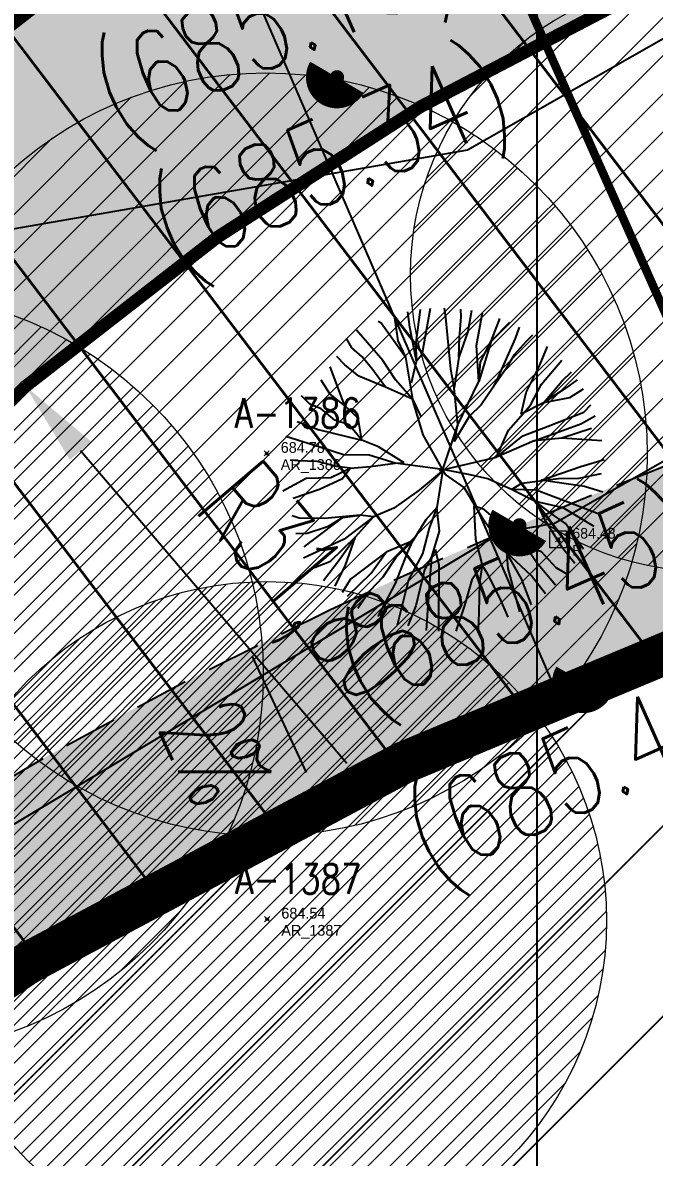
# Model space of a CAD drawing. Extents: x 350769 to 354978, y 6304672 to 6307963.
# Drawn here: x 352293.93 to 352301.38, y 6306006.4 to 6306019.78 of the extents above; entities that cross this region are included whole.
import ezdxf
from ezdxf.enums import TextEntityAlignment as Align

# ---------------------------------------------------------------- set-up
doc = ezdxf.new("R2010")
doc.units = 0
doc.header["$PDMODE"] = 35
doc.header["$PDSIZE"] = 0.03
for name, pattern in [('3-5', [8, 3, -5]), ('4.0 - LO RECABARREN - DESNIVEL NUEVO$0$HIDDEN', [0.375, 0.25, -0.125]), ('CENTER', [50.800000000000004, 31.75, -6.35, 6.35, -6.35]), ('CONTINUOS', [0]), ('DASHDOT', [1, 0.5, -0.25, 0, -0.25]), ('DASHED', [19.049999999999997, 12.7, -6.35])]:
    doc.linetypes.add(name, pattern=pattern)
doc.layers.get('0').update_dxf_attribs({"linetype": 'CONTINUOUS'})
doc.layers.get('Defpoints').update_dxf_attribs({"linetype": 'CONTINUOUS'})
for name, color, linetype in [('00-S2_ALL AREA APORTANTES', 150, 'CONTINUOUS'), ('00_Demarc_Proyectado', 150, 'CONTINUOUS'), ('00_Demarcacion Proyectada', 150, 'CONTINUOUS'), ('02_Geo ext_Acotamiento', 7, 'CONTINUOUS'), ('02_Geo ext_Eje', 4, 'CONTINUOUS'), ('03_Pav ext_Escurrimiento', 2, 'CONTINUOUS'), ('03_Pav ext_HCV', 34, 'CONTINUOUS'), ('03_Pav ext_Linea de Corte', 6, 'CONTINUOUS'), ('03_Pav ext_Vereda HC', 42, 'CONTINUOUS'), ('03_Pav proy_Solera Tipo A', 1, 'CONTINUOUS'), ('03_S2_Pav ext_Borde vereda', 7, 'CONTINUOUS'), ('03_S3_Pav ext_Cota', 2, 'CONTINUOUS'), ('1-ARBOL NOMBRE', 3, 'CONTINUOUS'), ('1-ARBOL PTO', 7, 'CONTINUOUS'), ('1-coordenadas', 8, 'CONTINUOUS'), ('C-TINN', 5, 'CONTINUOUS'), ('C-TOPO-MAJR', 9, 'CONTINUOUS'), ('C-TOPO-MINR', 8, 'CONTINUOUS'), ('Paisajismo', 253, 'CONTINUOUS'), ('V-NODE-TEXT DIC 2012', 31, 'CONTINUOUS')]:
    doc.layers.add(name, color=color, linetype=linetype)
doc.layers.add('0_ASD_LINEA OFICIAL', color=253, linetype='DASHDOT', lineweight=20)
doc.layers.add('0_ASD_TOPOGRAFIA_ELEMENTOS', color=9, linetype='CONTINUOS', lineweight=5, true_color=0xbdbdbd)
doc.styles.add('JPG_2MM', font='simplex.shx', dxfattribs={"height": 1})
doc.styles.add('ROMANS', font='romans.shx', dxfattribs={"width": 0.65})
doc.dimstyles.new('Principal', dxfattribs={"dimscale": 0, "dimtxt": 2, "dimasz": 2, "dimexe": 1, "dimexo": 1, "dimtad": 1, "dimrnd": 0.05, "dimzin": 1, "dimtxsty": 'ROMANS', "dimcen": 2.5, "dimclrt": 2, "dimaunit": 2, "dimadec": 0, "dimazin": 0, "dimtfac": 1, "dimtmove": 0, "dimatfit": 3, "dimfxl": 1, "dimfxlon": 1, "dimarcsym": 0})
pattern_1 = [(127.2451660467093, (0, 0), (-1.263734244477452, -0.9607975902004564), [])]
pattern_2 = [(0, (0, 0), (0.15875, 0.3175), [0, -0.3175])]

# ---------------------------------------------------------------- blocks, each defined once
blk = doc.blocks.new('COORDENADAS')
at = {"layer": '1-coordenadas'}
blk.add_line((120, -900.625), (120, -0.625), dxfattribs=at)
blk = doc.blocks.new('A$C27410629')
at = {"true_color": 0x136734, "transparency": 33554559}
h = blk.add_hatch(dxfattribs=at)
h.set_pattern_fill('ANSI31', color=116, scale=0.5)
h.set_pattern_definition([(45, (-8759.562515186517, -519.1035735587502), (-1.122532015133644, 1.122532015133644), [])])
h.paths.add_polyline_path([(137.5068959888558, 1252.464406617455, 0.1176268807227723), (109.8147584422568, 1254.193915082658, 0.0669245107500281), (94.44469839795602, 1249.334472017372, 0.3153492887079504), (64.30173641118381, 1196.270282113329, 0.0226826871159959), (65.7292635223912, 1185.310127003227), (112.3603922077091, 1218.953454515778), (153.4782689701005, 1161.962272479494), (172.1053089193083, 1139.480769404351), (187.9579650288579, 1141.807885415954), (193.565073162812, 1120.465553675225), (224.197974734232, 1050.129297271156), (250.6203797236194, 989.4787086543838), (268.1526288855184, 972.7353945672494, 7.2547007156e-06), (291.4898137452492, 983.2987389690225), (238.1945199318034, 1105.633967029937), (205.2934048173047, 1181.112163638985), (177.0531538182076, 1197.651557407602)])
at = {"layer": '0_ASD_LINEA OFICIAL', "ltscale": 8}
blk.add_lwpolyline([(105.3969465088849, 1035.562361611197, 0.5, 0.5, 0.0290783963948155), (96.49739032833118, 1087.586790840495, 0.5, 0.5, 0), (93.67239595213323, 1099.099954622301, 0.5, 0.5, -0.0248918154574144), (93.1686848455247, 1101.536063994684, 0.5, 0.5, 0.0280001755021464), (85.58360530758229, 1125.976145468789, 0.5, 0.5, 0), (80.53034666677559, 1140.452970316577, 0.5, 0.5, -0.01403462392197), (70.93430501161492, 1165.446933883543, 0.5, 0.5, -0.0411311629425888), (65.72926351752159, 1185.310126999917, 0.5, 0.5, -0.0226826871159949), (64.30173641118381, 1196.270282113328, 0.5, 0.5, -0.3153492887079679), (94.44469839795784, 1249.334472017374, 0.5, 0.5, -0.066924510750147), (109.8147584422877, 1254.193915082663, 0.5, 0.5, -0.1176268807226383), (137.5068959888558, 1252.464406617455, 0.5, 0.5, -0.0442755829468663), (147.2508640152264, 1248.520743937503, 0.5, 0.5, 0), (172.0219517330806, 1234.851772024538, 0.5, 0.5, 0.017506752806276), (184.8220180485951, 1228.362281347179, 0.5, 0.5, -0.0115899727683481), (202.0240396122099, 1219.429553328131, 0.5, 0.5, 0.0894508396498436), (234.6303973079339, 1209.248334625051, 0.5, 0.5, 0.0207485710579163), (245.5796070346114, 1209.119370963425, 0.5, 0.5, 0.0292650525021234), (260.9574949201233, 1210.47964378159, 0.5, 0.5, 0.0145516934507563), (283.5421609954101, 1214.484549576148, 0.5, 0.5, 0.0321136014722069), (329.8150799274445, 1226.935406510711, 0.5, 0.5, 0.0079173357297827), (341.9242357289513, 1231.194686628496, 0.5, 0.5, -0.0403444595114676)], format="xyseb", dxfattribs=at)
blk = doc.blocks.new('A$C0442498F')
at = {"layer": 'Paisajismo'}
for p, q in [((2.998929624038283, 7.168889344669878), (2.94995611399645, 7.533055826090276)), ((3.151645407138858, 6.806830896995962), (3.250100061937701, 7.587407800368965)), ((3.482243551814463, 7.61269183177501), (3.284754769643769, 6.517391379922628)), ((3.851533473003656, 7.403952319175005), (3.814275973651092, 7.624071558006108)), ((4.208350036817137, 7.412873138673604), (4.204810380295385, 7.600345808081329)), ((4.457943134009838, 7.563230393454432), (4.368473345879465, 7.067017923109233)), ((4.575185416091699, 6.74247330147773), (4.710036404023413, 7.508709917776287)), ((2.322411339206155, 7.26559856440872), (2.24905824882444, 7.303856573067605)), ((2.894458806491457, 6.467339509166777), (2.322411339206155, 7.26559856440872)), ((2.62705357093364, 7.446103048510849), (2.717707895848434, 6.851675280369818)), ((3.965750580886379, 6.183554511517286), (3.851533473003656, 7.403952319175005)), ((4.169086387788411, 6.927537775598466), (4.208350036817137, 7.412873138673604)), ((4.92126718867803, 6.844821396283805), (5.10575873387279, 7.332898798398674)), ((5.349020582681987, 7.28624942433089), (4.92126718867803, 6.844821396283805)), ((5.10575873387279, 7.332898798398674), (5.120544547855388, 7.380247388966382)), ((2.363325113547035, 6.384621132165194), (1.74448402778944, 7.099826489575207)), ((3.159910978400148, 6.369057375006378), (2.998929624038283, 7.168889344669878)), ((4.368473345879465, 7.067017923109233), (4.153571395261679, 6.466881763190031)), ((5.575710388133302, 7.174068473279476), (5.483851947763469, 6.905606606043875)), ((5.889396118349396, 6.986514750868082), (5.744689970102627, 6.836140214465559)), ((1.631232440413442, 6.685784245841205), (1.506092672003433, 6.901488943956792)), ((2.717707895848434, 6.851675280369818), (2.894458806491457, 6.467339509166777)), ((3.159910978400148, 6.369057375006378), (3.151645407138858, 6.806830896995962)), ((4.153571395261679, 6.466881763190031), (4.169086387788411, 6.927537775598466)), ((4.624438630125951, 5.894262683577836), (4.575185416091699, 6.74247330147773)), ((4.92126718867803, 6.844821396283805), (4.624438630125951, 5.894262683577836)), ((4.664159618958365, 6.355375725775957), (4.92126718867803, 6.844821396283805)), ((5.483851947763469, 6.905606606043875), (5.081473583588377, 6.003902533091605)), ((5.744689970102627, 6.836140214465559), (5.460177257657051, 6.515782648697495)), ((6.061332028184552, 6.259614890441298), (6.248394160938915, 6.715954077430069)), ((1.465699367632624, 6.282328067347407), (1.279626575123984, 6.479532236233354)), ((1.877398152719252, 6.472364628687501), (1.631232440413442, 6.685784245841205)), ((2.125391047098674, 6.162064052186906), (1.877398152719252, 6.472364628687501)), ((2.894458806491457, 6.467339509166777), (3.058438605978154, 5.477022160775959)), ((3.284754769643769, 6.517391379922628), (3.159910978400148, 6.369057375006378)), ((4.153571395261679, 6.466881763190031), (4.046264860080555, 5.737968855537474)), ((5.460177257657051, 6.515782648697495), (5.272482468455564, 6.197253095917404)), ((1.465724042558577, 5.315233084373176), (1.118867200042587, 6.23559317458421)), ((1.798977233294863, 6.014914148487151), (1.465699367632624, 6.282328067347407)), ((2.423625239811372, 5.755791039206088), (2.125391047098674, 6.162064052186906)), ((2.662471860705409, 5.929909015074372), (2.363325113547035, 6.384621132165194)), ((3.041955161315855, 5.855912024155259), (3.159910978400148, 6.369057375006378)), ((4.046264860080555, 5.737968855537474), (3.965750580886379, 6.183554511517286)), ((4.624438630125951, 5.894262683577836), (4.664159618958365, 6.355375725775957)), ((5.272482468455564, 6.197253095917404), (4.966050299641211, 5.755335255526006)), ((5.744929720007349, 5.633240173570812), (6.061332028184552, 6.259614890441298)), ((6.102764980227221, 5.825256605632603), (6.585044608975295, 6.392014908604324)), ((1.113873648224398, 5.600543034262955), (0.9071615763823502, 5.925087656825781)), ((2.423625239811372, 5.755791039206088), (1.798977233294863, 6.014914148487151)), ((3.058438605978154, 5.477022160775959), (2.662471860705409, 5.929909015074372)), ((4.368245689664036, 5.356375157833099), (4.624438630125951, 5.894262683577836)), ((5.081473583588377, 6.003902533091605), (4.966050299641211, 5.755335255526006)), ((6.150777076662052, 5.385444062761962), (6.596844767336734, 5.904784469865263)), ((6.596844767336734, 5.904784469865263), (6.812787165690679, 6.119838182814419)), ((6.94594272080576, 5.933369300328195), (6.691086391394492, 5.742340302094817)), ((3.058438605978154, 5.477022160775959), (2.423625239811372, 5.755791039206088)), ((4.135344169859309, 4.867383731529117), (4.046264860080555, 5.737968855537474)), ((4.966050299641211, 5.755335255526006), (4.683366840996314, 5.338093982078135)), ((5.626973893435206, 5.120095287449658), (5.744929720007349, 5.633240173570812)), ((5.845657464175019, 5.335808147676289), (6.102764980227221, 5.825256605632603)), ((6.691086391394492, 5.742340302094817), (6.150777076662052, 5.385444062761962)), ((7.08590346557321, 5.707741620019078), (6.768477473699022, 5.506589795462787)), ((0.639324059302453, 5.358656956814229), (0.4420256614102982, 5.548768275417387)), ((0.9078644929104485, 5.242578043602407), (0.639324059302453, 5.358656956814229)), ((1.465724042558577, 5.315233084373176), (1.113873648224398, 5.600543034262955)), ((3.058438605978154, 5.477022160775959), (3.259852852730546, 5.068921097554266)), ((3.316494522034191, 4.633855639025569), (3.058438605978154, 5.477022160775959)), ((4.135344169859309, 4.867383731529117), (4.368245689664036, 5.356375157833099)), ((6.150777076662052, 5.385444062761962), (5.626973893435206, 5.120095287449658)), ((6.768477473699022, 5.506589795462787), (6.150777076662052, 5.385444062761962)), ((1.227556707744952, 4.982090339995921), (0.9078644929104485, 5.242578043602407)), ((1.78111816389719, 5.029234807007015), (1.465724042558577, 5.315233084373176)), ((4.683366840996314, 5.338093982078135), (4.397939499292988, 5.06617827154696)), ((5.324125309765805, 4.744451648555696), (5.845657464175019, 5.335808147676289)), ((6.266744779713918, 4.834939257241786), (7.107969202566892, 5.165805266238749)), ((7.107969202566892, 5.165805266238749), (7.269638719677459, 5.343159596435726)), ((0.3421045301365666, 4.947323872707784), (0.8380607324070297, 4.755970125086606)), ((1.568713110638782, 4.867382484488189), (1.227556707744952, 4.982090339995921)), ((1.866030656150542, 4.509551289491355), (1.568713110638782, 4.867382484488189)), ((1.866030656150542, 4.509551289491355), (1.78111816389719, 5.029234807007015)), ((3.778700211958494, 3.812450221739709), (4.135344169859309, 4.867383731529117)), ((4.397939499292988, 5.06617827154696), (4.045841240498703, 4.478020840324461)), ((4.045841240498703, 4.478020840324461), (4.135344169859309, 4.867383731529117)), ((5.665738998854067, 4.60552425775677), (6.266744779713918, 4.834939257241786)), ((5.934279434091877, 4.489445346407592), (7.035385023977142, 4.89122804440558)), ((7.035385023977142, 4.89122804440558), (7.372036065266002, 5.084322972223163)), ((0.8763751483056694, 4.345488305203617), (0.0725831532035954, 4.596838545054197)), ((0.8380607324070297, 4.755970125086606), (1.866030656150542, 4.509551289491355)), ((3.842631460283883, 3.69883527699858), (3.316494522034191, 4.633855639025569)), ((5.045557698409539, 4.109220631420612), (5.324125309765805, 4.744451648555696)), ((5.045557698409539, 4.109220631420612), (5.665738998854067, 4.60552425775677)), ((6.586896407592576, 4.550226482562721), (5.934279434091877, 4.489445346407592)), ((7.284720113209914, 4.781469495035708), (6.586896407592576, 4.550226482562721)), ((7.529721113445703, 4.490362490527332), (6.586896407592576, 4.550226482562721)), ((1.436745312588755, 4.162232115864754), (0.8763751483056694, 4.345488305203617)), ((1.866030656150542, 4.509551289491355), (1.866030656150542, 4.509551289491355)), ((2.256509586528409, 4.347318353131413), (1.866030656150542, 4.509551289491355)), ((2.868948283314239, 3.971205981448293), (2.256509586528409, 4.347318353131413)), ((5.934279434091877, 4.489445346407592), (5.045557698409539, 4.109220631420612)), ((0.3596688703983091, 4.017054847441614), (0.1770400656969287, 4.031853343360126)), ((0.8157244725734927, 4.007418435998261), (0.3596688703983091, 4.017054847441614)), ((2.042324226931669, 4.149437840096653), (1.436745312588755, 4.162232115864754)), ((2.651104416290764, 3.967092887498438), (2.042324226931669, 4.149437840096653)), ((3.695572287600953, 3.792976912111044), (5.045557698409539, 4.109220631420612)), ((7.036098484823015, 3.887652671895921), (7.582980481325649, 4.051562081091106)), ((1.273846130992752, 3.888338522985578), (0.8157244725734927, 4.007418435998261)), ((1.132142397516873, 3.623430565930903), (1.587920332618523, 3.850100739859045)), ((1.587920332618523, 3.850100739859045), (1.273846130992752, 3.888338522985578)), ((1.406955499842297, 3.598898539319634), (1.587920332618523, 3.850100739859045)), ((1.587920332618523, 3.850100739859045), (2.071558678697329, 3.883463236503303)), ((2.071558678697329, 3.883463236503303), (2.651104416290764, 3.967092887498438)), ((2.651104416290764, 3.967092887498438), (2.868948283314239, 3.971205981448293)), ((3.778700211958494, 3.812450221739709), (2.651104416290764, 3.967092887498438)), ((3.744439546775538, 3.769671403802931), (3.220163564605173, 3.323637682013214)), ((3.778700211958494, 3.812450221739709), (3.639421678439248, 2.919649713672698)), ((4.424006397952326, 3.685584005899727), (3.778700211958494, 3.812450221739709)), ((6.094074590306263, 3.559666014276445), (7.036098484823015, 3.887652671895921)), ((9.058276191e-07, 3.311297151260078), (0.5512247461010702, 3.61246230173856)), ((0.5512247461010702, 3.61246230173856), (1.132142397516873, 3.623430565930903)), ((0.8645794519106857, 3.351445789448917), (1.406955499842297, 3.598898539319634)), ((4.284264295536559, 3.392188012599945), (3.842631460283883, 3.69883527699858)), ((4.837317391124088, 3.596469451673329), (4.424006397952326, 3.685584005899727)), ((5.399059521325398, 3.340549087151885), (4.837317391124088, 3.596469451673329)), ((5.399059521325398, 3.340549087151885), (5.638365503225941, 3.490444778464735)), ((5.638365503225941, 3.490444778464735), (6.507911717693787, 3.603780864737928)), ((7.117966762220021, 3.41477404627949), (6.094074590306263, 3.559666014276445)), ((6.507911717693787, 3.603780864737928), (6.992009423149284, 3.612921076826751)), ((6.992009423149284, 3.612921076826751), (7.522685828327667, 3.719858987256885)), ((0.2486010307329707, 3.13909815158695), (0.8645794519106857, 3.351445789448917)), ((3.220163564605173, 3.323637682013214), (2.622816292918287, 2.900455261580646)), ((4.73458606278291, 2.625344518572092), (4.284264295536559, 3.392188012599945)), ((5.961260958865751, 3.060409226454794), (5.399059521325398, 3.340549087151885)), ((5.980434512661304, 3.327295028604567), (5.399059521325398, 3.340549087151885)), ((6.955946943373419, 2.958040614612401), (5.980434512661304, 3.327295028604567)), ((7.553425240213983, 3.282191968522966), (7.117966762220021, 3.41477404627949)), ((4.51033980678767, 2.960324411280453), (4.549635154951829, 2.161489401012659)), ((4.754216904286295, 2.868010788224638), (4.51033980678767, 2.960324411280453)), ((6.616869238030631, 2.912642252631485), (5.961260958865751, 3.060409226454794)), ((5.961260958865751, 3.060409226454794), (6.203470106935129, 2.594636519439518)), ((6.32982053863816, 2.776610438711941), (5.961260958865751, 3.060409226454794)), ((7.444200368307065, 2.766586245037615), (6.955946943373419, 2.958040614612401)), ((0.3851543984492309, 2.667252029292285), (0.2200652590836398, 2.718876481987536)), ((0.5072680065059103, 1.994415876455605), (1.416231544106267, 2.683837329037488)), ((1.826800675422419, 2.740048377774656), (0.9870374529273249, 2.6603694409132)), ((1.416231544106267, 2.683837329037488), (1.05727355502313, 2.45899520535022)), ((1.416231544106267, 2.683837329037488), (1.826800675422419, 2.740048377774656)), ((2.142377094889525, 2.697547628544271), (1.450039131043013, 2.175653449259698)), ((1.715378343360499, 2.229122422635555), (2.142377094889525, 2.697547628544271)), ((2.142377094889525, 2.697547628544271), (1.826800675422419, 2.740048377774656)), ((2.622816292918287, 2.900455261580646), (2.142377094889525, 2.697547628544271)), ((3.639421678439248, 2.919649713672698), (3.378655601234641, 2.623971463181078)), ((3.639421678439248, 2.919649713672698), (3.454928060004022, 2.43157506082207)), ((3.639421678439248, 2.919649713672698), (3.639421678439248, 2.919649713672698)), ((3.698349835642148, 2.363483797758818), (3.639421678439248, 2.919649713672698)), ((5.123235791397747, 2.559992504306138), (4.754216904286295, 2.868010788224638)), ((6.673261463525705, 2.540799302048981), (6.32982053863816, 2.776610438711941)), ((7.345441282552201, 2.467801203019917), (6.616869238030631, 2.912642252631485)), ((0.9870374529273249, 2.6603694409132), (0.3851543984492309, 2.667252029292285)), ((1.05727355502313, 2.45899520535022), (0.5759197308798321, 2.304529425688088)), ((3.378655601234641, 2.623971463181078), (3.073138060222846, 2.133611768484116)), ((3.454928060004022, 2.43157506082207), (3.296927029907238, 1.822851410135627)), ((5.281727828027215, 1.860326287336648), (4.73458606278291, 2.625344518572092)), ((5.417809455480892, 2.347486875019968), (5.123235791397747, 2.559992504306138)), ((6.203470106935129, 2.594636519439518), (6.579403760493733, 1.999580911360681)), ((7.094949938240461, 1.933032599277794), (6.673261463525705, 2.540799302048981)), ((0.5759197308798321, 2.304529425688088), (0.3096679104492068, 2.299502345733345)), ((1.450039131043013, 2.175653449259698), (0.4900773822446354, 1.721396365202963)), ((1.715378343360499, 2.229122422635555), (1.115694309410173, 1.640962130390108)), ((1.338161481835414, 1.688949854113162), (1.715378343360499, 2.229122422635555)), ((1.481985129124951, 1.556642691604793), (1.715378343360499, 2.229122422635555)), ((3.516142810869496, 1.754303114488721), (3.698349835642148, 2.363483797758818)), ((4.549635154951829, 2.161489401012659), (4.706297939410433, 1.5587068926543)), ((5.763538941508159, 1.990572531707585), (5.417809455480892, 2.347486875019968)), ((5.984753410739359, 1.623411963693798), (5.62808109697653, 2.164089756086469)), ((3.073138060222846, 2.133611768484116), (2.442581907322165, 1.86673239339143)), ((2.657214810315054, 1.122654902748764), (2.952978194167372, 1.876369148492813)), ((3.073138060222846, 2.133611768484116), (2.668973338964861, 1.738307771272957)), ((2.952978194167372, 1.876369148492813), (3.073138060222846, 2.133611768484116)), ((3.608513144426979, 1.925240581855178), (3.344040727766696, 1.4458231870085)), ((3.688314682280179, 1.561805910430849), (3.608513144426979, 1.925240581855178)), ((6.104693323257379, 1.875864637084305), (5.763538941508159, 1.990572531707585)), ((6.450878128001932, 1.494727934710681), (6.104693323257379, 1.875864637084305)), ((6.579403760493733, 1.999580911360681), (6.888501857349183, 1.6081688022241)), ((1.115694309410173, 1.640962130390108), (0.6269704853184521, 1.449263873510063)), ((0.9600299894809723, 1.197219139896333), (1.338161481835414, 1.688949854113162)), ((2.442581907322165, 1.86673239339143), (1.597554826235864, 1.230377216823399)), ((2.087311843351927, 1.367353958077729), (2.442581907322165, 1.86673239339143)), ((2.668973338964861, 1.738307771272957), (2.362998510070611, 1.272167609073222)), ((3.296927029907238, 1.822851410135627), (2.969492105708923, 1.210928688757122)), ((3.438530086888932, 0.7351933186873794), (3.516142810869496, 1.754303114488721)), ((5.863009206543211, 1.310912947170436), (5.281727828027215, 1.860326287336648)), ((5.281727828027215, 1.860326287336648), (5.31271197082242, 1.482993988320231)), ((5.63248576951446, 1.236980308778584), (5.281727828027215, 1.860326287336648)), ((6.432567772630136, 1.084454552270472), (5.984753410739359, 1.623411963693798)), ((1.236085588287096, 1.059328806586564), (1.481985129124951, 1.556642691604793)), ((1.532218032109085, 0.8277083393186331), (2.087311843351927, 1.367353958077729)), ((3.344040727766696, 1.4458231870085), (3.141142049338669, 0.6026269653812051)), ((3.683508090965915, 0.0018516704440117), (3.688314682280179, 1.561805910430849)), ((4.706297939410433, 1.5587068926543), (4.460796923551243, 1.211449692957103)), ((4.706297939410433, 1.5587068926543), (4.641458346217405, 1.14557871222496)), ((4.841183436568826, 1.346360952593386), (4.706297939410433, 1.5587068926543)), ((5.125286252994556, 0.786065817810595), (4.841183436568826, 1.346360952593386)), ((5.31271197082242, 1.482993988320231), (5.589398154465016, 0.4581849044188857)), ((6.694594972010236, 1.357398166321218), (6.450878128001932, 1.494727934710681)), ((1.597554826235864, 1.230377216823399), (1.40289672074141, 0.9165015174075961)), ((2.362998510070611, 1.272167609073222), (2.054279801319353, 0.9513530125841498)), ((2.252425649727229, 0.3486349890008569), (2.657214810315054, 1.122654902748764)), ((2.969492105708923, 1.210928688757122), (2.699156137066893, 0.1397209763526917)), ((4.460796923551243, 1.211449692957103), (4.289878012437839, 0.6060690013691783)), ((4.641458346217405, 1.14557871222496), (4.63051446917234, 0.4427133873105049)), ((5.869764382194262, 0.625418140552938), (5.63248576951446, 1.236980308778584)), ((6.199386651336681, 0.8793344805017114), (5.863009206543211, 1.310912947170436)), ((2.054279801319353, 0.9513530125841498), (1.771596340986434, 0.534111738204956)), ((3.141142049338669, 0.6026269653812051), (2.949583540321328, 0.1245857877656817)), ((3.389096598955803, 0.0206258753314614), (3.438530086888932, 0.7351933186873794)), ((4.289878012437839, 0.6060690013691783), (4.082501815457363, -3.81842256e-08)), ((5.316180635185447, 0.3334933333098888), (5.125286252994556, 0.786065817810595)), ((4.63051446917234, 0.4427133873105049), (4.613627509039361, 0.0547215519472957))]:
    blk.add_line(p, q, dxfattribs=at)
blk = doc.blocks.new('1.0 - LO RECABARREN LOTEO PARQUE - VEGETACION PROPUESTA ETAPA MUNICIPAL')
at = {"layer": 'Paisajismo', "xscale": 0.5, "yscale": 0.5, "zscale": 0.5}
blk.add_blockref('A$C0442498F', (352296.9988144888, 6306012.606023842), dxfattribs=at)
blk = doc.blocks.new('A$C6F2B269D')
at = {"layer": '00_Demarc_Proyectado', "color": 252, "linetype": 'CONTINUOS', "ltscale": 0.25, "const_width": 0.15, "flags": 128}
blk.add_lwpolyline([(289.9166548369461, 708.7777292017992, -0.046484089495277), (271.0662358087138, 706.2518068188801, -0.1003913658073791), (232.6639783696155, 715.3250249875709, -0.0372292635638745), (177.312065357517, 745.1380599038675, 0.2855443006895835), (100.2714970645611, 740.3774839788675, 0.0183950331947615), (96.3741170517751, 737.2199773937464)], format="xyb", dxfattribs=at)
at = {"layer": '00_Demarc_Proyectado', "color": 252, "linetype": '3-5', "flags": 128}
blk.add_lwpolyline([(80.58038927352754, 690.028968158178, 0.21, 0.21, -0.0335574034113899), (82.80585947737563, 699.1178957801312, 0.21, 0.21, 0), (84.32319572841516, 703.9004446370527, 0.21, 0.21, -0.1347579434730368), (101.5128501625732, 730.4187264265493, 0.21, 0.21, 0.0604457119580666), (108.4207519218738, 737.3663013040479, 0.21, 0.21, -0.0424105787214864), (111.6236390076358, 740.951511119515, 0.21, 0.21, -0.1135681946228427), (125.657152186967, 748.2971262957033, 0.21, 0.21, -0.1868743010475957), (175.5384581466787, 742.1178936474025, 0.21, 0.21, 0.0371394208515497), (231.2181591000408, 712.1375378062949, 0.21, 0.21, 0.0925901866931388), (267.8034188486054, 702.902598538436, 0.21, 0.21, 0.0069443366709832), (270.6541472796234, 702.7636155635118, 0.21, 0.21, 0.0207607946165997), (271.497223398299, 702.7682137945667, 0.21, 0.21, 0.0179497209516568), (279.6149804442539, 703.4525191951543, 0, 0, 0)], format="xyseb", dxfattribs=at)
blk = doc.blocks.new('TOPOGRAFIA')
at = {"layer": '0_ASD_TOPOGRAFIA_ELEMENTOS', "true_color": 0xf26507}
h = blk.add_hatch(dxfattribs=at)
h.set_pattern_fill('ANSI31', color=30, scale=0.1)
h.set_pattern_definition([(45, (383999.2323319326, 6301277.058663568), (-0.2245064030267289, 0.2245064030267289), [])])
edge = h.paths.add_edge_path()
edge.add_arc((390302.0065492735, 6303016.810839882), 3.5, 0, 360)
h = blk.add_hatch(dxfattribs=at)
h.set_pattern_fill('ANSI31', color=30, scale=0.1)
h.set_pattern_definition([(45, (383994.0241530571, 6301274.938578974), (-0.2245064030267289, 0.2245064030267289), [])])
edge = h.paths.add_edge_path()
edge.add_arc((390296.798370398, 6303014.690755288), 4.5, 0, 360)
h = blk.add_hatch(dxfattribs=at)
h.set_pattern_fill('ANSI31', color=30, scale=0.1)
h.set_pattern_definition([(45, (383989.4951520585, 6301272.355365031), (-0.2245064030267289, 0.2245064030267289), [])])
edge = h.paths.add_edge_path()
edge.add_arc((390292.2693693993, 6303012.107541345), 4.5, 0, 360)
h = blk.add_hatch(dxfattribs=at)
h.set_pattern_fill('ANSI31', color=30, scale=0.1)
h.set_pattern_definition([(45, (383994.0440033498, 6301269.439532859), (-0.2245064030267289, 0.2245064030267289), [])])
edge = h.paths.add_edge_path()
edge.add_arc((390296.8182206907, 6303009.191709173), 4, 0, 360)
at = {"layer": '0_ASD_TOPOGRAFIA_ELEMENTOS', "color": 30, "true_color": 0xf26507}
for centre, radius in [((390302.0065492735, 6303016.810839882), 3.5), ((390296.798370398, 6303014.690755288), 4.5), ((390292.2693693993, 6303012.107541345), 4.5), ((390296.8182206907, 6303009.191709173), 4)]:
    blk.add_circle(centre, radius, dxfattribs=at)
at = {"layer": '1-ARBOL PTO', "color": 9, "lineweight": 0, "true_color": 0xbdbdbd}
for p in [(390296.809, 6303014.703), (390296.816, 6303009.21)]:
    blk.add_point(p, dxfattribs=at)
at = {"layer": '1-coordenadas', "color": 9, "linetype": '4.0 - LO RECABARREN - DESNIVEL NUEVO$0$HIDDEN', "lineweight": 0, "ltscale": 50, "true_color": 0xbdbdbd}
blk.add_line((390300, 6302300), (390300, 6303200), dxfattribs=at)
at = {"layer": 'C-TINN', "color": 9, "linetype": 'Continuous', "lineweight": 0, "true_color": 0xbdbdbd, "elevation": 684.479}
blk.add_lwpolyline([(390300.1480000001, 6303013.591), (390300.1480000001, 6303013.790999999), (390300.348, 6303013.790999999), (390300.348, 6303013.591), (390300.1480000001, 6303013.591)], dxfattribs=at)
at = {"layer": 'C-TINN', "color": 9, "linetype": 'Continuous', "lineweight": 0, "true_color": 0xbdbdbd}
blk.add_point((390300.248, 6303013.691, 684.479), dxfattribs=at)
at = {"layer": 'C-TOPO-MAJR', "color": 9, "linetype": 'Continuous', "lineweight": -3, "true_color": 0xbdbdbd, "elevation": 685}
blk.add_lwpolyline([(390312.838488417, 6303029.150741313), (390307.8068628429, 6303023.191234414), (390299.179429, 6303018.281531), (390290.6903857143, 6303016.805701587), (390288.1066567506, 6303017.411832952), (390281.0044894896, 6303012.557354354), (390279.75948244, 6303011.867817006), (390278.5189852508, 6303011.163120944), (390270.8694225622, 6303006.098413002), (390266.0399587629, 6303002.199175258), (390264.6328695652, 6303001.224347826), (390258.0106625767, 6302997.850644172), (390253.2648235294, 6302995.84382353), (390248.798015456, 6302994.443210201), (390246.3625483871, 6302993.699955857), (390238.4817755102, 6302990.433020408), (390236.8931679105, 6302989.791626865), (390235.8828921418, 6302989.497808936), (390232.9618461539, 6302987.941519231)], dxfattribs=at)
at = {"layer": 'C-TOPO-MINR', "color": 9, "linetype": 'Continuous', "lineweight": -3, "true_color": 0xbdbdbd, "elevation": 684.5}
blk.add_lwpolyline([(390338.6625069768, 6303023.544660465), (390335.8084, 6303022.6928), (390327.0208571429, 6303021.212092166), (390320.2551606218, 6303020.527834197), (390314.8259774648, 6303020.225690141), (390301.7369848485, 6303014.747893939), (390300.204929, 6303013.876030999), (390299.5712324325, 6303013.765862162), (390288.7831352459, 6303007.313405737), (390286.8385016892, 6303005.836168919), (390281.5102738096, 6303002.644083333), (390280.087528125, 6303001.645740625), (390272.6522, 6302997.082815942), (390268.0257012579, 6302993.807759434), (390265.8343333334, 6302991.643), (390262.1747739872, 6302989.398475479), (390255.3527105263, 6302986.817284211), (390254.82292607, 6302985.914478599), (390247.1468993289, 6302984.565791946), (390246.1547777778, 6302984.245111111), (390245.5109470199, 6302983.968666666), (390239.0671935484, 6302980.918705069), (390238.9671, 6302980.95335), (390232.4367073171, 6302977.080292683)], dxfattribs=at)
at = {"layer": 'V-NODE-TEXT DIC 2012', "color": 9, "lineweight": 0, "true_color": 0xbdbdbd}
for p in [(390296.809, 6303014.703), (390300.248, 6303013.691), (390296.816, 6303009.21)]:
    blk.add_point(p, dxfattribs=at)
at = {"layer": '1-ARBOL NOMBRE', "color": 9, "lineweight": 0, "true_color": 0xbdbdbd, "style": 'ROMANS', "width": 0.8}
for s, p in [('A-1386', (390296.4320668354, 6303015.003000002)), ('A-1387', (390296.4390668354, 6303009.510000003))]:
    blk.add_text(s, height=0.35, dxfattribs=at).set_placement(p)
at = {"layer": 'V-NODE-TEXT DIC 2012', "color": 9, "lineweight": 0, "true_color": 0xbdbdbd}
for s, height, p in [('684.78', 0.127, (390296.9757893219, 6303014.710210677)), ('AR_1386', 0.127, (390296.9757893219, 6303014.508210678)), ('684.48', 0.125, (390300.4147893219, 6303013.699210677)), ('R', 0.125, (390300.4147893219, 6303013.499210678)), ('684.54', 0.127, (390296.9827893219, 6303009.217210677)), ('AR_1387', 0.127, (390296.9827893219, 6303009.015210678))]:
    blk.add_text(s, height=height, dxfattribs=at).set_placement(p)
blk = doc.blocks.new('*D5099')
at = {"layer": '02_Geo ext_Acotamiento', "color": 0, "lineweight": -2, "transparency": 16777216}
blk.add_line((352297.7560128351, 6306011.046533545), (352294.6143272571, 6306014.733620347), dxfattribs=at)
at = {"layer": '02_Geo ext_Acotamiento', "color": 0, "transparency": 16777216}
blk.add_solid([(352294.7411869653, 6306014.841714714), (352294.4874675488, 6306014.625525979), (352293.9657610529, 6306015.494778594)], dxfattribs=at)
at = {"layer": 'Defpoints', "color": 0, "transparency": 16777216}
for p in [(352293.9657610529, 6306015.494778594), (352314.6018932038, 6305991.276183643)]:
    blk.add_point(p, dxfattribs=at)
at = {"layer": '02_Geo ext_Acotamiento', "color": 2, "transparency": 16777216, "insert": (352297.2003854872, 6306013.098226072), "char_height": 1, "attachment_point": 5, "rotation": 310.4335868410931, "style": 'ROMANS'}
blk.add_mtext('R31,80', dxfattribs=at)

msp = doc.modelspace()

# ---------------------------------------------------------------- hatches: boundary and pattern name
at = {"layer": '00-S2_ALL AREA APORTANTES', "linetype": 'DASHED', "lineweight": 40, "ltscale": 0.25}
h = msp.add_hatch(dxfattribs=at)
h.set_pattern_fill('ANSI31', color=150, scale=0.5, angle=82.24516604670927)
h.set_pattern_definition(pattern_1)
h.paths.add_polyline_path([(352293.7006820881, 6306022.644742838, -0.0059544199458538), (352295.2747028061, 6306023.347256945), (352290.3168473275, 6306034.820796145, 0.144517673228416), (352256.2641270838, 6306006.522685177), (352266.6493164952, 6305999.563445604, -0.1378881760450666)])
h = msp.add_hatch(dxfattribs=at)
h.set_pattern_fill('ANSI31', color=150, scale=0.5, angle=82.24516604670927)
h.set_pattern_definition(pattern_1)
h.paths.add_polyline_path([(352329.0790281165, 6306029.104679774, 0.1201643154600436), (352295.2747028061, 6306023.347256945), (352300.2329957009, 6306011.872705468, -0.1201719451323547), (352328.2004992891, 6306016.635590354)])
h = msp.add_hatch(dxfattribs=at)
h.set_pattern_fill('ANSI31', color=82, scale=0.5, angle=82.24516604670927)
h.set_pattern_definition(pattern_1)
h.paths.add_polyline_path([(352298.9308368329, 6306011.291528256, -0.0059544199466328), (352300.2329957009, 6306011.872705468), (352295.2747028061, 6306023.347256945, 0.0059544199458733), (352293.7006820881, 6306022.644742838, 0.1378881760450447), (352266.6493164952, 6305999.563445604), (352277.0322715928, 6305992.605703273, -0.1378694005495045)])
at = {"layer": '03_Pav ext_HCV'}
h = msp.add_hatch(dxfattribs=at)
h.set_pattern_fill('SWAMP', color=256, scale=0.025, angle=-5.878428e-10, style=0)
h.set_pattern_definition([(359.9999999994121, (0, 0), (0.3175000000056422, 0.5499261309017425), [0.079375, -0.555625]), (90, (0.0396875, -4.072e-13), (-0.3174999999943578, 0.5499261309082575), [0.0396875, -1.06016476181]), (90, (0.049609375, -5.089e-13), (-0.3174999999943578, 0.5499261309082575), [0.03175, -1.06810226181]), (90, (0.029765625, -3.053e-13), (-0.3174999999943578, 0.5499261309082575), [0.03175, -1.06810226181]), (59.99999999941215, (0.05953125, -6.108e-13), (-0.3174999995629745, 0.5499261311573168), [0.0254, -0.6096]), (119.9999999994121, (0.01984375, -2.036e-13), (-0.6349999995686166, 2.555744e-10), [0.0254, -0.6095999999999997])])
edge = h.paths.add_edge_path()
edge.add_arc((352322.619927122, 6305957.952454516), 80.08939411852869, 61.47306009504361, 125.474074679176)
edge.add_arc((352321.2207757978, 6305962.994508756), 75.19250834106197, 126.8356006899431, 131.1207315314658)
edge.add_arc((352321.2207751991, 6305962.99450948), 75.19250740217743, 131.1207315504124, 162.7233444990002)
edge.add_arc((352299.0098645174, 6305969.946323255), 51.91913778424347, 162.769511835717, 181.5472097706088)
edge.add_line((352247.1096555825, 6305968.544474194), (352254.11489188, 6305968.473110226))
edge.add_arc((352299.0099400221, 6305969.94632122), 44.91921301972378, 162.4640258048755, 181.8794610623625, ccw=False)
edge.add_arc((352321.2207752036, 6305962.994509478), 68.1925074070583, 131.120731549531, 162.517361111321, ccw=False)
edge.add_arc((352279.6623574645, 6306010.599035608), 4.99999999511551, 112.33172781377209, 131.1207315448529, ccw=False)
edge.add_line((352277.762515263, 6306015.224032857), (352283.6096528716, 6306017.625902134))
edge.add_arc((352283.8376339362, 6306017.070902464), 0.5999999996039481, -36.06801098736048, 112.3317278488226, ccw=False)
edge.add_line((352284.3226251645, 6306016.717655372), (352280.5182882364, 6306011.50930614))
edge.add_arc((352276.4806811295, 6306014.458497359), 4.999999999650124, 311.0019859931714, 323.8544696634246, ccw=False)
edge.add_arc((352321.2207752049, 6305962.994509477), 63.19250740856091, 131.0019859967045, 162.3975793612382)
edge.add_line((352260.9870741788, 6305982.104565816), (352259.4697379309, 6305977.322016968))
edge.add_arc((352329.3286668259, 6305955.158210923), 73.29054676273348, 162.3975793614011, 169.5581932157914)
edge.add_line((352257.2518488735, 6305968.441153317), (352264.3677510897, 6305968.368661969))
edge.add_arc((352329.328666818, 6305955.158210922), 66.2905467553442, 162.3975793610691, 168.5050789161063, ccw=False)
edge.add_line((352266.1419831768, 6305975.205145839), (352267.6593194248, 6305979.987694686))
edge.add_arc((352321.2207752089, 6305962.994509473), 56.19250741357776, 131.6981191326176, 162.3975793608673, ccw=False)
edge.add_arc((352256.6228667465, 6306039.255840346), 43.79092323785886, 308.4295388356934, 322.1572298501613)
edge.add_arc((352311.1196399245, 6305997.456961951), 24.89213509479481, 133.5611589344882, 143.1358287319911, ccw=False)
edge.add_arc((352314.6003614613, 6305991.279121158), 31.81485186321546, 104.643980751415, 130.4349182121787, ccw=False)
edge.add_arc((352322.6190903757, 6305957.949121572), 66.09274697598896, 63.249606565921, 104.0648960359133, ccw=False)
edge.add_arc((352351.0173937814, 6306014.289436486), 3.000000000966762, 23.066713618244307, 63.24895376630059, ccw=False)
edge.add_line((352353.7775416015, 6306015.464844507), (352355.0256382796, 6306012.534005799))
edge.add_arc((352357.7857860881, 6306013.709413815), 2.999999988096044, 203.0667136067317, 239.1495079688138)
edge.add_line((352356.2473872155, 6306011.133888852), (352356.61527247, 6306010.904603812))
edge.add_arc((352584.9094736061, 6306378.55831641), 432.7672522953011, 238.1618283223467, 245.3281581197215)
edge.add_arc((352405.5157971045, 6305988.023042744), 2.999999999582114, 245.3281581182463, 280.552718719417)
edge.add_line((352406.0652175725, 6305985.073782303), (352409.3647523095, 6305985.688455695))
edge.add_arc((352409.9141727776, 6305982.739195254), 3.000000000501907, 66.0688925393651, 100.55271871615957, ccw=False)
edge.add_arc((352454.232007788, 6306082.601662854), 106.254670083535, 246.0688925455862, 268.0212033039081)
edge.add_arc((352451.0203387033, 6305990.059486728), 13.65678896145234, 268.0812174210845, 272.7008197288795)
edge.add_arc((352446.0283097071, 6306093.28206499), 116.9999999781904, 272.7608379982536, 279.7374951372363)
edge.add_arc((352596.0415865868, 6305224.025225505), 765.1063098174097, 98.3676708434711, 99.79971047001641, ccw=False)
edge.add_arc((352463.4927121162, 6306123.845761899), 144.4245562750382, 278.4436931224526, 283.1729189080482)
edge.add_arc((352463.4927114095, 6306123.845764496), 144.4245589651982, 283.1729189461994, 283.6462633768381)
edge.add_line((352497.5663418849, 6305983.498192595), (352495.9099347821, 6305990.600186132))
edge.add_line((352495.9099347821, 6305990.600186132), (352492.9982529592, 6305990.597078585))
edge.add_arc((352492.997149095, 6305991.19707757), 0.5999999999169152, 117.2317257187984, 270.1054113283246, ccw=False)
edge.add_line((352492.7225948891, 6305991.73057545), (352495.3422021209, 6305993.034390673))
edge.add_line((352495.3422021209, 6305993.034390673), (352493.6820656086, 6306000.152374386))
edge.add_arc((352516.413915744, 6305900.00095254), 102.6988038310602, 102.7880341013109, 109.8631656702423)
edge.add_arc((352446.0283097106, 6306093.282064974), 102.9999999628794, 275.4077953889236, 290.1557928994871, ccw=False)
edge.add_line((352455.7354173818, 6305990.740502411), (352459.2428169689, 6305990.830949344))
edge.add_line((352459.2428169689, 6305990.830949344), (352455.7354173818, 6305990.740502411))
edge.add_arc((352446.0283097163, 6306093.282064981), 102.9999999688386, 272.77670023942414, 275.4077953854228, ccw=False)
edge.add_arc((352454.2320077872, 6306082.601662847), 92.2546700768757, 261.64112423867033, 268.00350096024573, ccw=False)
edge.add_line((352440.8206754049, 6305991.327020614), (352444.24992591, 6305990.587070875))
edge.add_line((352444.24992591, 6305990.587070875), (352440.8206754049, 6305991.327020614))
edge.add_arc((352454.2320077868, 6306082.601662848), 92.25467007774816, 245.5772461335216, 261.641124238969, ccw=False)
edge.add_line((352416.0878331156, 6305998.601983743), (352416.6023085984, 6305998.041795899))
edge.add_line((352416.6023085984, 6305998.041795899), (352413.0038271977, 6305999.99411206))
edge.add_arc((352584.9094735777, 6306378.558316335), 415.767252216234, 237.3938080027655, 245.5772461332603, ccw=False)
at = {"layer": '03_Pav ext_Vereda HC'}
h = msp.add_hatch(dxfattribs=at)
h.set_pattern_fill('DOTS', color=256, scale=0.2, style=0)
h.set_pattern_definition(pattern_2)
h.paths.add_polyline_path([(352245.1216007715, 6305966.76463357, -0.2964703205968859), (352293.7797452059, 6306034.07395839, -0.0172301478518911), (352299.1708794312, 6306035.970828445), (352298.6173009273, 6306037.898180557, 0.0174601705373389), (352293.034131333, 6306035.929969454, 0.3317039233778294), (352243.2728629675, 6305956.814607169, 0.0258747299126971), (352245.2972159379, 6305941.43279373), (352247.2497048021, 6305941.873315169, -0.0257417603149876), (352245.2666067368, 6305956.972676086, -0.019029704730647), (352245.0286123421, 6305962.76537331), (352247.1838539974, 6305962.743417364), (352247.099289566, 6305963.420647291, -0.0159708630291212), (352246.7885979969, 6305966.747651482)])
h.paths.add_polyline_path([(352253.202718854, 6305919.521212802, -0.0272950712065302), (352248.6794498394, 6305935.021355581), (352246.7287635028, 6305934.579765432, 0.0273175393884115), (352251.3162198428, 6305918.857043033, 0.0136636635232579), (352261.1293666402, 6305893.240833984), (352268.1121753162, 6305873.236136256, 0.0174149292547119), (352273.9824393388, 6305856.846020706, -0.0406582988159811), (352278.5406824908, 6305841.981882771, -0.0028152048705143), (352279.5853923202, 6305837.240456396), (352281.5467707088, 6305837.63258653, 0.0028276961683545), (352280.4927458571, 6305842.41718357, 0.0406144709904169), (352275.844598389, 6305857.575730287, -0.0174524858200951), (352270.0092754967, 6305873.869957016), (352262.9987199025, 6305893.954145496, -0.0136923124042108)])
h = msp.add_hatch(dxfattribs=at)
h.set_pattern_fill('DOTS', color=256, scale=0.2, style=0)
h.set_pattern_definition(pattern_2)
h.paths.add_polyline_path([(352533.7781987465, 6305988.647630177, 0.0012344985873451), (352535.6751261651, 6305989.286498093), (352535.0273047539, 6305991.17866681, -0.0012368732376554), (352533.135689451, 6305990.541615871, -0.0205300987090724), (352503.8853697219, 6305981.940228953), (352503.2840382412, 6305984.518491437), (352499.4039184833, 6305983.544208242), (352499.9993888386, 6305980.991075858, -0.0088871029066398), (352487.1047705442, 6305978.156272031, -0.0145554952433639), (352464.6282001356, 6305974.170378275, -0.0089901834447136), (352459.9926205119, 6305973.570179023), (352460.1984365284, 6305971.58073849, 0.0090193317601268), (352464.9206284034, 6305972.191872346, 0.0145516934643665), (352487.5052945014, 6305976.196778146, 0.0321135926008381)])
h.paths.add_polyline_path([(352453.0159213873, 6305972.983824089, -0.0068005053920136), (352449.4833227422, 6305972.830716716, -0.0090666416786755), (352444.7696182578, 6305972.776126778), (352444.5771080579, 6305970.777466943, 0.0163831034820658), (352453.2219476648, 6305970.992351152)])
h.paths.add_polyline_path([(352389.6460369565, 6305991.879874823, -0.0175332208634532), (352376.9513572305, 6305998.31509122), (352352.1532079588, 6306011.99899601, 0.0444036337484985), (352342.053580769, 6306016.089608755, 0.1133237876608219), (352314.4714570943, 6306018.047333277), (352314.9360717349, 6306016.097052595, -0.1572406347358349), (352351.2139975071, 6306010.232972499), (352375.9850852466, 6305996.564000573, 0.0175063699942604), (352388.7848668274, 6305990.074641938, -0.0115901603268221), (352405.9871731158, 6305981.141781882, 0.0867620637740209), (352437.5751283567, 6305971.093253941), (352437.7670282808, 6305973.085577833, -0.0864982168626583), (352406.9311932966, 6305982.905094895, 0.0115902421848068)])
h.paths.add_polyline_path([(352298.9308368329, 6306011.291528256, -0.0407699137093401), (352308.0869286793, 6306014.635858133), (352307.6251471448, 6306016.57596012, 0.043034433953701), (352297.5531387314, 6306012.854879401, 0.2722251189562815), (352266.1428912832, 6305966.550484804), (352264.4334961653, 6305966.567898809, 0.0153159578732751), (352263.8567137016, 6305962.573567073), (352266.0299973136, 6305962.551427328, 0.0215469833585937), (352266.2729303729, 6305957.80291892, 0.0632834604165821), (352273.0108519612, 6305926.495241333, 0.0077036086267224), (352278.1261176606, 6305912.650623268), (352279.9891282905, 6305913.378097652, -0.0076770463793275), (352274.9122720579, 6305927.117035691, -0.0633905228513815), (352268.2648698925, 6305957.982510693, -0.3183358391945924)])
at = {"layer": '0_ASD_TOPOGRAFIA_ELEMENTOS'}
h = msp.add_hatch(dxfattribs=at)
h.set_pattern_fill('ANSI31', color=256, scale=0.1)
h.set_pattern_definition([(45, (345994.0440033499, 6304269.439532859), (-0.2245064030267289, 0.2245064030267289), [])])
edge = h.paths.add_edge_path()
edge.add_arc((352296.8182206908, 6306009.191709173), 4, 0, 360)

# ---------------------------------------------------------------- linework, layer by layer
at = {"layer": '00-S2_ALL AREA APORTANTES', "color": 150, "ltscale": 0.25}
msp.add_lwpolyline([(352290.3168473277, 6306034.820796145), (352300.2329957009, 6306011.872705468)], dxfattribs=at)
at = {"layer": '02_Geo ext_Eje', "linetype": 'CENTER', "ltscale": 0.1, "const_width": 0.3, "flags": 128}
msp.add_lwpolyline([(352349.7941651538, 6305360.986179136), (352333.730647102, 6305385.38433976), (352322.6458402493, 6305532.966928915), (352325.4724959099, 6305533.689154229), (352324.9782857499, 6305541.216464717, -0.0430730453013547), (352325.4043864983, 6305548.019489972), (352326.0198571174, 6305553.01487301, 0.0567466563211069), (352326.2788606426, 6305558.677124443, 0.0530827278442723), (352322.9614058804, 6305581.537460914, -0.0117329756431764), (352321.9004653953, 6305586.060311737, -0.0377426060972922), (352321.6830361507, 6305587.704308246), (352320.6277056487, 6305606.515025469), (352318.8943534349, 6305637.411035581), (352316.7892697772, 6305667.786964302, -0.0183996813173624), (352316.3436445606, 6305681.538049384, 0.0170041331631064), (352316.1500777049, 6305688.998236747), (352315.31378516, 6305703.522596605), (352312.6918374835, 6305750.37859157), (352311.4519553234, 6305772.385277696, 0.042847027781357), (352300.4622046267, 6305849.298983713), (352297.6372102505, 6305860.812147494, -0.0248918154574144), (352297.1334991439, 6305863.248256867, 0.0280001755021464), (352289.548419606, 6305887.688338341), (352284.4951609652, 6305902.165163189, -0.01403462392197), (352274.89911931, 6305927.159126756, -0.0411311629425888), (352269.6940778159, 6305947.022319873, -0.0226826871159949), (352268.2665507096, 6305957.982474986, -0.3153492887079679), (352298.4095126963, 6306011.04666489, -0.066924510750147), (352313.7795727407, 6306015.906107956, -0.1176268807226383), (352341.4717102872, 6306014.17659949, -0.0442755829468663), (352351.2156783137, 6306010.23293681), (352375.9867660315, 6305996.563964897, 0.017506752806276), (352388.786832347, 6305990.07447422, -0.0115899727683481), (352405.9888539106, 6305981.141746201, 0.0894508396498436), (352438.5952116063, 6305970.960527497, 0.0207485710579163), (352449.544421333, 6305970.831563836, 0.0292650525021234), (352464.9223092185, 6305972.191836654, 0.0145516934507563), (352487.5069752938, 6305976.196742449, 0.0321136014722069), (352533.7798942258, 6305988.647599383, 0.0079173357297827), (352545.8890500274, 6305992.906879501, -0.0403444595114676), (352609.0597757555, 6306011.041688719), (352610.0312597433, 6306011.236337244), (352708.3522053605, 6306025.119196359)], format="xyb", dxfattribs=at)
at = {"layer": '03_Pav ext_Escurrimiento'}
msp.add_lwpolyline([(352296.6399781348, 6306012.307045223), (352297.2773550728, 6306010.940450046)], dxfattribs=at)
at = {"layer": '03_Pav ext_Linea de Corte', "color": 6, "linetype": 'CENTER', "ltscale": 0.025, "const_width": 0.1}
msp.add_lwpolyline([(352303.9918775987, 6306010.779121242), (352291.3520629234, 6306039.207723824)], dxfattribs=at)
at = {"layer": '03_S2_Pav ext_Borde vereda', "linetype": 'DASHED', "ltscale": 0.05}
msp.add_lwpolyline([(352264.4334961653, 6305966.567898809), (352266.1428912832, 6305966.550484804, -0.2722251189562762), (352297.5531387314, 6306012.854879401, -0.0669380703140235), (352313.4359720989, 6306017.876699618, -0.1176268807157309), (352342.0535807691, 6306016.089608755, -0.0444036337481152), (352352.1532079588, 6306011.99899601), (352376.9513572256, 6305998.315091223, 0.0175067527918918), (352389.6265448172, 6305991.888912663)], format="xyb", dxfattribs=at)
at = {"layer": '03_S3_Pav ext_Cota', "const_width": 0.4500000000000001}
for points in [[(352297.517412569, 6306019.209594625, 1), (352297.760276691, 6306019.067754641, 1)], [(352299.6685161485, 6306013.925517606, 1), (352299.9113802705, 6306013.783677622, 1)], [(352300.4214213811, 6306012.076484706, 1), (352300.6642855031, 6306011.934644722, 1)]]:
    msp.add_lwpolyline(points, format="xyb", dxfattribs=at)
at = {"layer": '0_ASD_TOPOGRAFIA_ELEMENTOS'}
msp.add_circle((352296.8182206908, 6306009.191709173), 4, dxfattribs=at)

# ---------------------------------------------------------------- block references
at = {"color": 252, "linetype": 'DASHED'}
msp.add_blockref('COORDENADAS', (352180, 6306200.625), dxfattribs=at)
at = {"layer": '00_Demarcacion Proyectada'}
msp.add_blockref('A$C6F2B269D', (352180.000001075, 6305277.145685619), dxfattribs=at)
at = {"layer": '03_S2_Pav ext_Borde vereda', "linetype": 'Continuous'}
msp.add_blockref('A$C27410629', (352203.9623478023, 6304761.713605438), dxfattribs=at)
at = {"layer": 'Paisajismo'}
msp.add_blockref('1.0 - LO RECABARREN LOTEO PARQUE - VEGETACION PROPUESTA ETAPA MUNICIPAL', (0, 0), dxfattribs=at)

# ---------------------------------------------------------------- texts
at = {"layer": '03_Pav ext_Escurrimiento', "style": 'ROMANS', "oblique": 359.8722847085243, "width": 0.5978430108135433}
msp.add_text('2%%%', height=0.9996819884283765, rotation=294.8173369230134, dxfattribs=at).set_placement((352295.7536924759, 6306010.969420192), align=Align.CENTER)
at = {"layer": '03_S3_Pav ext_Cota', "style": 'JPG_2MM', "width": 0.75}
for s, p in [('(685.19)', (352295.0507246676, 6306018.434170424)), ('(685.34)', (352295.72907737, 6306016.831827512)), ('(685.45)', (352297.9338069608, 6306011.661107096)), ('(685.49)', (352298.7389933213, 6306009.655327159))]:
    msp.add_text(s, height=0.9999999999999993, rotation=23.93396523941465, dxfattribs=at).set_placement(p)

# ---------------------------------------------------------------- next in the draw order: block references
at = {"layer": '0_ASD_TOPOGRAFIA_ELEMENTOS', "color": 30, "true_color": 0xf26507}
msp.add_blockref('TOPOGRAFIA', (-38000, 3000), dxfattribs=at)

# ---------------------------------------------------------------- next in the draw order: linework, layer by layer
at = {"layer": '03_Pav proy_Solera Tipo A', "linetype": 'CONTINUOS', "ltscale": 0.1, "const_width": 0.15}
msp.add_lwpolyline([(352284.0077069814, 6306005.111054407, 0.0607635039273654), (352291.2044392542, 6306012.390252675, -0.0418051173177509), (352293.9657610519, 6306015.494778593, -0.1129998882837587), (352306.5571817565, 6306022.060480116, -0.1129998882837587)], format="xyb", dxfattribs=at)

# ---------------------------------------------------------------- next in the draw order: dimensions: what is measured, and where the dimension line sits
at = {"layer": '02_Geo ext_Acotamiento'}
dim = msp.add_radius_dim(center=(352314.6018932038, 6305991.276183642), mpoint=(352293.9657610529, 6306015.494778594), dimstyle='Principal', override={"dimscale": 0, "dimaunit": 0, "dimfxl": 0.22, "dimarcsym": 1}, dxfattribs=at)
dim.commit()
dim.dimension.update_dxf_attribs({"geometry": '*D5099', "text_midpoint": (352296.5094531491, 6306012.509497822), "dimtype": 164})

doc.saveas('drawing.dxf')
